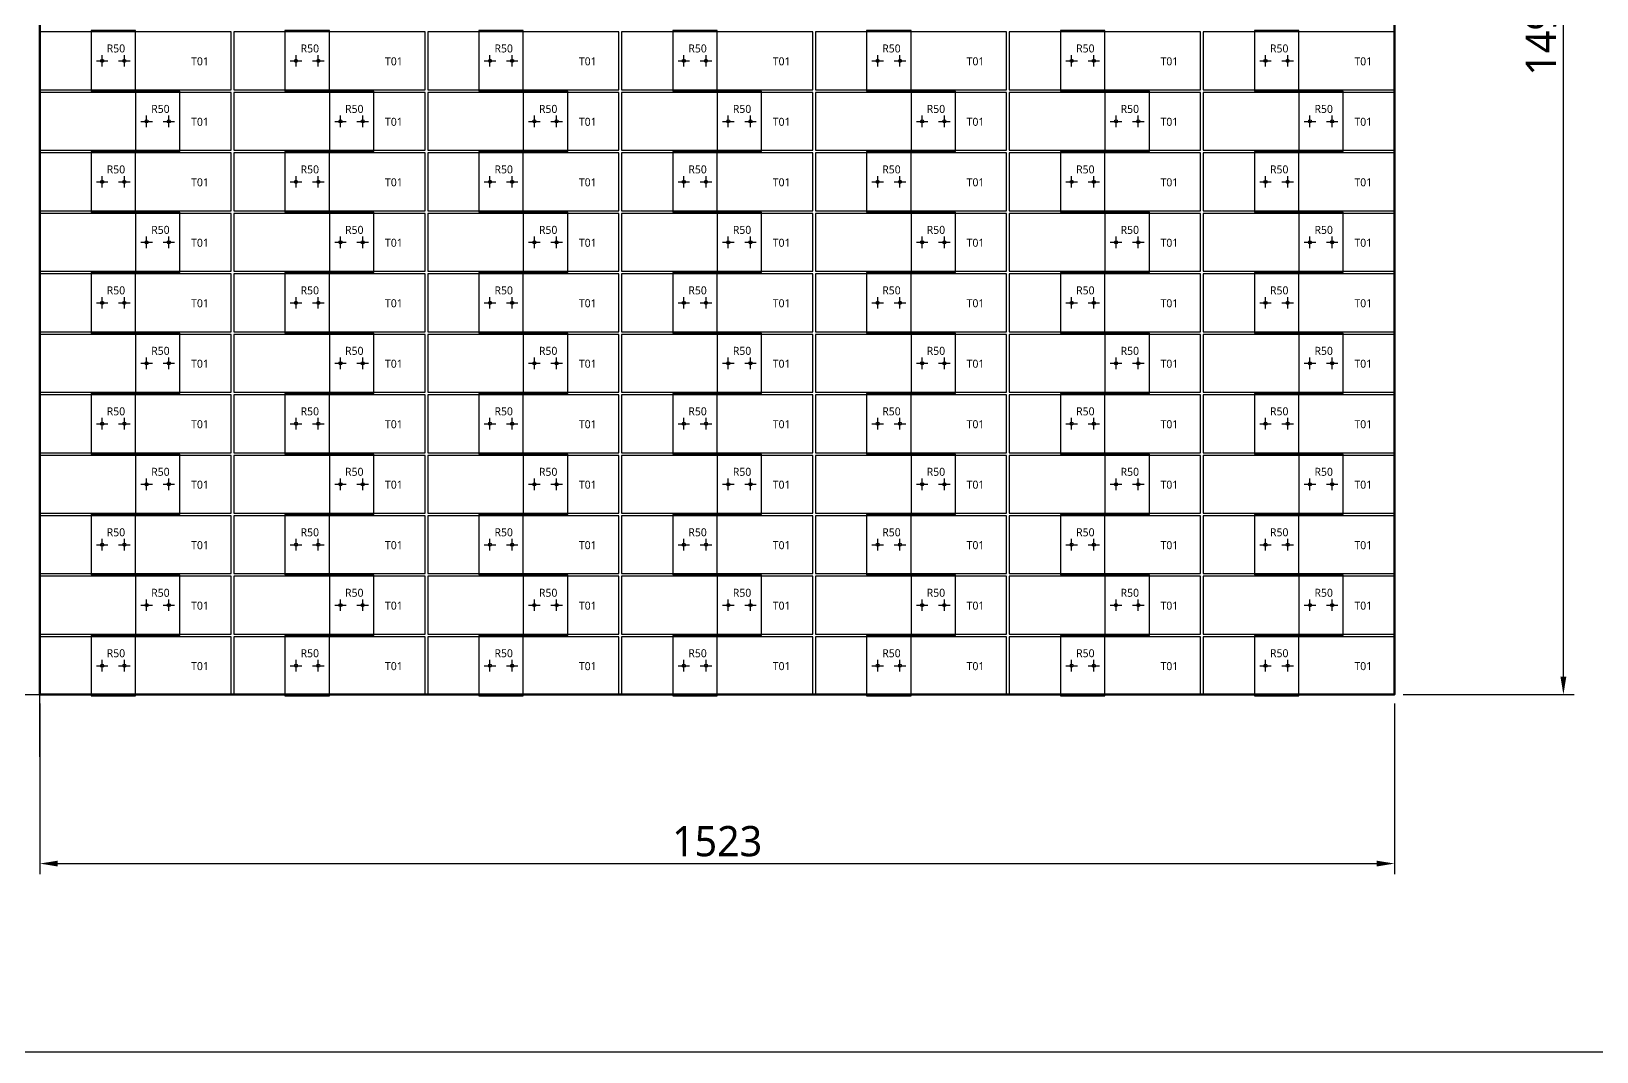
# Model space of a CAD drawing. Header units: millimetres. Extents: x -190 to 7814, y -8952 to 208.
# Drawn here: x 5135 to 6895, y -8952 to -7804 of the extents above; entities that cross this region are included whole.
import ezdxf
from ezdxf.enums import TextEntityAlignment as Align

# ---------------------------------------------------------------- set-up
doc = ezdxf.new("R2010")
doc.units = ezdxf.units.MM
for name, color, linetype in [('BOARD', 7, 'Continuous'), ('BORDER', 7, 'Continuous'), ('DIM', 8, 'Continuous'), ('ORIGIN', 1, 'Continuous'), ('P9_CLIP', 5, 'Continuous'), ('P9_HOLE', 1, 'Continuous'), ('P9_SLIP', 7, 'Continuous'), ('P9_TXT_B', 7, 'Continuous'), ('P9_TXT_C', 5, 'Continuous')]:
    doc.layers.add(name, color=color, linetype=linetype)
doc.styles.add('CN', font='msyh.ttc')
doc.dimstyles.new('MM', dxfattribs={"dimtxt": 34, "dimasz": 20, "dimexe": 12, "dimexo": 10, "dimgap": 8, "dimtad": 1, "dimdec": 1, "dimdsep": 46, "dimtxsty": 'CN', "dimcen": 2.5, "dimazin": 3, "dimtfac": 1, "dimtmove": 0, "dimatfit": 3})

msp = doc.modelspace()

# ---------------------------------------------------------------- linework, layer by layer
at = {"layer": 'BOARD', "lineweight": 50}
msp.add_lwpolyline([(5145, -8550), (6668, -8550), (6668, -7057), (5145, -7057)], close=True, dxfattribs=at)
at = {"layer": 'BORDER'}
msp.add_lwpolyline([(-190, -8951.5), (7813.67, -8951.5), (7813.67, 207.69), (-190, 207.69)], close=True, dxfattribs=at)
at = {"layer": 'ORIGIN'}
for p, q in [((5145, -8620), (5145, -8460)), ((5075, -8550), (5235, -8550))]:
    msp.add_line(p, q, dxfattribs=at)
at = {"layer": 'P9_CLIP'}
for points in [[(5202.5, -7871.5), (5252.5, -7871.5), (5252.5, -7803.5), (5202.5, -7803.5)], [(5420.5, -7871.5), (5470.5, -7871.5), (5470.5, -7803.5), (5420.5, -7803.5)], [(5638.5, -7871.5), (5688.5, -7871.5), (5688.5, -7803.5), (5638.5, -7803.5)], [(5856.5, -7871.5), (5906.5, -7871.5), (5906.5, -7803.5), (5856.5, -7803.5)], [(6074.5, -7871.5), (6124.5, -7871.5), (6124.5, -7803.5), (6074.5, -7803.5)], [(6292.5, -7871.5), (6342.5, -7871.5), (6342.5, -7803.5), (6292.5, -7803.5)], [(6510.5, -7871.5), (6560.5, -7871.5), (6560.5, -7803.5), (6510.5, -7803.5)], [(5252.5, -7939.5), (5302.5, -7939.5), (5302.5, -7871.5), (5252.5, -7871.5)], [(5470.5, -7939.5), (5520.5, -7939.5), (5520.5, -7871.5), (5470.5, -7871.5)], [(5688.5, -7939.5), (5738.5, -7939.5), (5738.5, -7871.5), (5688.5, -7871.5)], [(5906.5, -7939.5), (5956.5, -7939.5), (5956.5, -7871.5), (5906.5, -7871.5)], [(6124.5, -7939.5), (6174.5, -7939.5), (6174.5, -7871.5), (6124.5, -7871.5)], [(6342.5, -7939.5), (6392.5, -7939.5), (6392.5, -7871.5), (6342.5, -7871.5)], [(6560.5, -7939.5), (6610.5, -7939.5), (6610.5, -7871.5), (6560.5, -7871.5)], [(5202.5, -8007.5), (5252.5, -8007.5), (5252.5, -7939.5), (5202.5, -7939.5)], [(5420.5, -8007.5), (5470.5, -8007.5), (5470.5, -7939.5), (5420.5, -7939.5)], [(5638.5, -8007.5), (5688.5, -8007.5), (5688.5, -7939.5), (5638.5, -7939.5)], [(5856.5, -8007.5), (5906.5, -8007.5), (5906.5, -7939.5), (5856.5, -7939.5)], [(6074.5, -8007.5), (6124.5, -8007.5), (6124.5, -7939.5), (6074.5, -7939.5)], [(6292.5, -8007.5), (6342.5, -8007.5), (6342.5, -7939.5), (6292.5, -7939.5)], [(6510.5, -8007.5), (6560.5, -8007.5), (6560.5, -7939.5), (6510.5, -7939.5)], [(5252.5, -8075.5), (5302.5, -8075.5), (5302.5, -8007.5), (5252.5, -8007.5)], [(5470.5, -8075.5), (5520.5, -8075.5), (5520.5, -8007.5), (5470.5, -8007.5)], [(5688.5, -8075.5), (5738.5, -8075.5), (5738.5, -8007.5), (5688.5, -8007.5)], [(5906.5, -8075.5), (5956.5, -8075.5), (5956.5, -8007.5), (5906.5, -8007.5)], [(6124.5, -8075.5), (6174.5, -8075.5), (6174.5, -8007.5), (6124.5, -8007.5)], [(6342.5, -8075.5), (6392.5, -8075.5), (6392.5, -8007.5), (6342.5, -8007.5)], [(6560.5, -8075.5), (6610.5, -8075.5), (6610.5, -8007.5), (6560.5, -8007.5)], [(5202.5, -8143.5), (5252.5, -8143.5), (5252.5, -8075.5), (5202.5, -8075.5)], [(5420.5, -8143.5), (5470.5, -8143.5), (5470.5, -8075.5), (5420.5, -8075.5)], [(5638.5, -8143.5), (5688.5, -8143.5), (5688.5, -8075.5), (5638.5, -8075.5)], [(5856.5, -8143.5), (5906.5, -8143.5), (5906.5, -8075.5), (5856.5, -8075.5)], [(6074.5, -8143.5), (6124.5, -8143.5), (6124.5, -8075.5), (6074.5, -8075.5)], [(6292.5, -8143.5), (6342.5, -8143.5), (6342.5, -8075.5), (6292.5, -8075.5)], [(6510.5, -8143.5), (6560.5, -8143.5), (6560.5, -8075.5), (6510.5, -8075.5)], [(5252.5, -8211.5), (5302.5, -8211.5), (5302.5, -8143.5), (5252.5, -8143.5)], [(5470.5, -8211.5), (5520.5, -8211.5), (5520.5, -8143.5), (5470.5, -8143.5)], [(5688.5, -8211.5), (5738.5, -8211.5), (5738.5, -8143.5), (5688.5, -8143.5)], [(5906.5, -8211.5), (5956.5, -8211.5), (5956.5, -8143.5), (5906.5, -8143.5)], [(6124.5, -8211.5), (6174.5, -8211.5), (6174.5, -8143.5), (6124.5, -8143.5)], [(6342.5, -8211.5), (6392.5, -8211.5), (6392.5, -8143.5), (6342.5, -8143.5)], [(6560.5, -8211.5), (6610.5, -8211.5), (6610.5, -8143.5), (6560.5, -8143.5)], [(5202.5, -8279.5), (5252.5, -8279.5), (5252.5, -8211.5), (5202.5, -8211.5)], [(5420.5, -8279.5), (5470.5, -8279.5), (5470.5, -8211.5), (5420.5, -8211.5)], [(5638.5, -8279.5), (5688.5, -8279.5), (5688.5, -8211.5), (5638.5, -8211.5)], [(5856.5, -8279.5), (5906.5, -8279.5), (5906.5, -8211.5), (5856.5, -8211.5)], [(6074.5, -8279.5), (6124.5, -8279.5), (6124.5, -8211.5), (6074.5, -8211.5)], [(6292.5, -8279.5), (6342.5, -8279.5), (6342.5, -8211.5), (6292.5, -8211.5)], [(6510.5, -8279.5), (6560.5, -8279.5), (6560.5, -8211.5), (6510.5, -8211.5)], [(5252.5, -8347.5), (5302.5, -8347.5), (5302.5, -8279.5), (5252.5, -8279.5)], [(5470.5, -8347.5), (5520.5, -8347.5), (5520.5, -8279.5), (5470.5, -8279.5)], [(5688.5, -8347.5), (5738.5, -8347.5), (5738.5, -8279.5), (5688.5, -8279.5)], [(5906.5, -8347.5), (5956.5, -8347.5), (5956.5, -8279.5), (5906.5, -8279.5)], [(6124.5, -8347.5), (6174.5, -8347.5), (6174.5, -8279.5), (6124.5, -8279.5)], [(6342.5, -8347.5), (6392.5, -8347.5), (6392.5, -8279.5), (6342.5, -8279.5)], [(6560.5, -8347.5), (6610.5, -8347.5), (6610.5, -8279.5), (6560.5, -8279.5)], [(5202.5, -8415.5), (5252.5, -8415.5), (5252.5, -8347.5), (5202.5, -8347.5)], [(5420.5, -8415.5), (5470.5, -8415.5), (5470.5, -8347.5), (5420.5, -8347.5)], [(5638.5, -8415.5), (5688.5, -8415.5), (5688.5, -8347.5), (5638.5, -8347.5)], [(5856.5, -8415.5), (5906.5, -8415.5), (5906.5, -8347.5), (5856.5, -8347.5)], [(6074.5, -8415.5), (6124.5, -8415.5), (6124.5, -8347.5), (6074.5, -8347.5)], [(6292.5, -8415.5), (6342.5, -8415.5), (6342.5, -8347.5), (6292.5, -8347.5)], [(6510.5, -8415.5), (6560.5, -8415.5), (6560.5, -8347.5), (6510.5, -8347.5)], [(5252.5, -8483.5), (5302.5, -8483.5), (5302.5, -8415.5), (5252.5, -8415.5)], [(5470.5, -8483.5), (5520.5, -8483.5), (5520.5, -8415.5), (5470.5, -8415.5)], [(5688.5, -8483.5), (5738.5, -8483.5), (5738.5, -8415.5), (5688.5, -8415.5)], [(5906.5, -8483.5), (5956.5, -8483.5), (5956.5, -8415.5), (5906.5, -8415.5)], [(6124.5, -8483.5), (6174.5, -8483.5), (6174.5, -8415.5), (6124.5, -8415.5)], [(6342.5, -8483.5), (6392.5, -8483.5), (6392.5, -8415.5), (6342.5, -8415.5)], [(6560.5, -8483.5), (6610.5, -8483.5), (6610.5, -8415.5), (6560.5, -8415.5)], [(5202.5, -8551.5), (5252.5, -8551.5), (5252.5, -8483.5), (5202.5, -8483.5)], [(5420.5, -8551.5), (5470.5, -8551.5), (5470.5, -8483.5), (5420.5, -8483.5)], [(5638.5, -8551.5), (5688.5, -8551.5), (5688.5, -8483.5), (5638.5, -8483.5)], [(5856.5, -8551.5), (5906.5, -8551.5), (5906.5, -8483.5), (5856.5, -8483.5)], [(6074.5, -8551.5), (6124.5, -8551.5), (6124.5, -8483.5), (6074.5, -8483.5)], [(6292.5, -8551.5), (6342.5, -8551.5), (6342.5, -8483.5), (6292.5, -8483.5)], [(6510.5, -8551.5), (6560.5, -8551.5), (6560.5, -8483.5), (6510.5, -8483.5)]]:
    msp.add_lwpolyline(points, close=True, dxfattribs=at)
at = {"layer": 'P9_HOLE'}
for p, q in [((5215, -7844), (5215, -7831)), ((5240, -7844), (5240, -7831)), ((5433, -7844), (5433, -7831)), ((5458, -7844), (5458, -7831)), ((5651, -7844), (5651, -7831)), ((5676, -7844), (5676, -7831)), ((5869, -7844), (5869, -7831)), ((5894, -7844), (5894, -7831)), ((6087, -7844), (6087, -7831)), ((6112, -7844), (6112, -7831)), ((6305, -7844), (6305, -7831)), ((6330, -7844), (6330, -7831)), ((6523, -7844), (6523, -7831)), ((6548, -7844), (6548, -7831)), ((5208.5, -7837.5), (5221.5, -7837.5)), ((5233.5, -7837.5), (5246.5, -7837.5)), ((5426.5, -7837.5), (5439.5, -7837.5)), ((5451.5, -7837.5), (5464.5, -7837.5)), ((5644.5, -7837.5), (5657.5, -7837.5)), ((5669.5, -7837.5), (5682.5, -7837.5)), ((5862.5, -7837.5), (5875.5, -7837.5)), ((5887.5, -7837.5), (5900.5, -7837.5)), ((6080.5, -7837.5), (6093.5, -7837.5)), ((6105.5, -7837.5), (6118.5, -7837.5)), ((6298.5, -7837.5), (6311.5, -7837.5)), ((6323.5, -7837.5), (6336.5, -7837.5)), ((6516.5, -7837.5), (6529.5, -7837.5)), ((6541.5, -7837.5), (6554.5, -7837.5)), ((5265, -7912), (5265, -7899)), ((5290, -7912), (5290, -7899)), ((5483, -7912), (5483, -7899)), ((5508, -7912), (5508, -7899)), ((5701, -7912), (5701, -7899)), ((5726, -7912), (5726, -7899)), ((5919, -7912), (5919, -7899)), ((5944, -7912), (5944, -7899)), ((6137, -7912), (6137, -7899)), ((6162, -7912), (6162, -7899)), ((6355, -7912), (6355, -7899)), ((6380, -7912), (6380, -7899)), ((6573, -7912), (6573, -7899)), ((6598, -7912), (6598, -7899)), ((5258.5, -7905.5), (5271.5, -7905.5)), ((5283.5, -7905.5), (5296.5, -7905.5)), ((5476.5, -7905.5), (5489.5, -7905.5)), ((5501.5, -7905.5), (5514.5, -7905.5)), ((5694.5, -7905.5), (5707.5, -7905.5)), ((5719.5, -7905.5), (5732.5, -7905.5)), ((5912.5, -7905.5), (5925.5, -7905.5)), ((5937.5, -7905.5), (5950.5, -7905.5)), ((6130.5, -7905.5), (6143.5, -7905.5)), ((6155.5, -7905.5), (6168.5, -7905.5)), ((6348.5, -7905.5), (6361.5, -7905.5)), ((6373.5, -7905.5), (6386.5, -7905.5)), ((6566.5, -7905.5), (6579.5, -7905.5)), ((6591.5, -7905.5), (6604.5, -7905.5)), ((5215, -7980), (5215, -7967)), ((5240, -7980), (5240, -7967)), ((5433, -7980), (5433, -7967)), ((5458, -7980), (5458, -7967)), ((5651, -7980), (5651, -7967)), ((5676, -7980), (5676, -7967)), ((5869, -7980), (5869, -7967)), ((5894, -7980), (5894, -7967)), ((6087, -7980), (6087, -7967)), ((6112, -7980), (6112, -7967)), ((6305, -7980), (6305, -7967)), ((6330, -7980), (6330, -7967)), ((6523, -7980), (6523, -7967)), ((6548, -7980), (6548, -7967)), ((5208.5, -7973.5), (5221.5, -7973.5)), ((5233.5, -7973.5), (5246.5, -7973.5)), ((5426.5, -7973.5), (5439.5, -7973.5)), ((5451.5, -7973.5), (5464.5, -7973.5)), ((5644.5, -7973.5), (5657.5, -7973.5)), ((5669.5, -7973.5), (5682.5, -7973.5)), ((5862.5, -7973.5), (5875.5, -7973.5)), ((5887.5, -7973.5), (5900.5, -7973.5)), ((6080.5, -7973.5), (6093.5, -7973.5)), ((6105.5, -7973.5), (6118.5, -7973.5)), ((6298.5, -7973.5), (6311.5, -7973.5)), ((6323.5, -7973.5), (6336.5, -7973.5)), ((6516.5, -7973.5), (6529.5, -7973.5)), ((6541.5, -7973.5), (6554.5, -7973.5)), ((5258.5, -8041.5), (5271.5, -8041.5)), ((5265, -8048), (5265, -8035)), ((5283.5, -8041.5), (5296.5, -8041.5)), ((5290, -8048), (5290, -8035)), ((5476.5, -8041.5), (5489.5, -8041.5)), ((5483, -8048), (5483, -8035)), ((5501.5, -8041.5), (5514.5, -8041.5)), ((5508, -8048), (5508, -8035)), ((5694.5, -8041.5), (5707.5, -8041.5)), ((5701, -8048), (5701, -8035)), ((5719.5, -8041.5), (5732.5, -8041.5)), ((5726, -8048), (5726, -8035)), ((5912.5, -8041.5), (5925.5, -8041.5)), ((5919, -8048), (5919, -8035)), ((5937.5, -8041.5), (5950.5, -8041.5)), ((5944, -8048), (5944, -8035)), ((6130.5, -8041.5), (6143.5, -8041.5)), ((6137, -8048), (6137, -8035)), ((6155.5, -8041.5), (6168.5, -8041.5)), ((6162, -8048), (6162, -8035)), ((6348.5, -8041.5), (6361.5, -8041.5)), ((6355, -8048), (6355, -8035)), ((6373.5, -8041.5), (6386.5, -8041.5)), ((6380, -8048), (6380, -8035)), ((6566.5, -8041.5), (6579.5, -8041.5)), ((6573, -8048), (6573, -8035)), ((6591.5, -8041.5), (6604.5, -8041.5)), ((6598, -8048), (6598, -8035)), ((5208.5, -8109.5), (5221.5, -8109.5)), ((5215, -8116), (5215, -8103)), ((5233.5, -8109.5), (5246.5, -8109.5)), ((5240, -8116), (5240, -8103)), ((5426.5, -8109.5), (5439.5, -8109.5)), ((5433, -8116), (5433, -8103)), ((5451.5, -8109.5), (5464.5, -8109.5)), ((5458, -8116), (5458, -8103)), ((5644.5, -8109.5), (5657.5, -8109.5)), ((5651, -8116), (5651, -8103)), ((5669.5, -8109.5), (5682.5, -8109.5)), ((5676, -8116), (5676, -8103)), ((5862.5, -8109.5), (5875.5, -8109.5)), ((5869, -8116), (5869, -8103)), ((5887.5, -8109.5), (5900.5, -8109.5)), ((5894, -8116), (5894, -8103)), ((6080.5, -8109.5), (6093.5, -8109.5)), ((6087, -8116), (6087, -8103)), ((6105.5, -8109.5), (6118.5, -8109.5)), ((6112, -8116), (6112, -8103)), ((6298.5, -8109.5), (6311.5, -8109.5)), ((6305, -8116), (6305, -8103)), ((6323.5, -8109.5), (6336.5, -8109.5)), ((6330, -8116), (6330, -8103)), ((6516.5, -8109.5), (6529.5, -8109.5)), ((6523, -8116), (6523, -8103)), ((6541.5, -8109.5), (6554.5, -8109.5)), ((6548, -8116), (6548, -8103)), ((5258.5, -8177.5), (5271.5, -8177.5)), ((5265, -8184), (5265, -8171)), ((5283.5, -8177.5), (5296.5, -8177.5)), ((5290, -8184), (5290, -8171)), ((5476.5, -8177.5), (5489.5, -8177.5)), ((5483, -8184), (5483, -8171)), ((5501.5, -8177.5), (5514.5, -8177.5)), ((5508, -8184), (5508, -8171)), ((5694.5, -8177.5), (5707.5, -8177.5)), ((5701, -8184), (5701, -8171)), ((5719.5, -8177.5), (5732.5, -8177.5)), ((5726, -8184), (5726, -8171)), ((5912.5, -8177.5), (5925.5, -8177.5)), ((5919, -8184), (5919, -8171)), ((5937.5, -8177.5), (5950.5, -8177.5)), ((5944, -8184), (5944, -8171)), ((6130.5, -8177.5), (6143.5, -8177.5)), ((6137, -8184), (6137, -8171)), ((6155.5, -8177.5), (6168.5, -8177.5)), ((6162, -8184), (6162, -8171)), ((6348.5, -8177.5), (6361.5, -8177.5)), ((6355, -8184), (6355, -8171)), ((6373.5, -8177.5), (6386.5, -8177.5)), ((6380, -8184), (6380, -8171)), ((6566.5, -8177.5), (6579.5, -8177.5)), ((6573, -8184), (6573, -8171)), ((6591.5, -8177.5), (6604.5, -8177.5)), ((6598, -8184), (6598, -8171)), ((5208.5, -8245.5), (5221.5, -8245.5)), ((5215, -8252), (5215, -8239)), ((5233.5, -8245.5), (5246.5, -8245.5)), ((5240, -8252), (5240, -8239)), ((5426.5, -8245.5), (5439.5, -8245.5)), ((5433, -8252), (5433, -8239)), ((5451.5, -8245.5), (5464.5, -8245.5)), ((5458, -8252), (5458, -8239)), ((5644.5, -8245.5), (5657.5, -8245.5)), ((5651, -8252), (5651, -8239)), ((5669.5, -8245.5), (5682.5, -8245.5)), ((5676, -8252), (5676, -8239)), ((5862.5, -8245.5), (5875.5, -8245.5)), ((5869, -8252), (5869, -8239)), ((5887.5, -8245.5), (5900.5, -8245.5)), ((5894, -8252), (5894, -8239)), ((6080.5, -8245.5), (6093.5, -8245.5)), ((6087, -8252), (6087, -8239)), ((6105.5, -8245.5), (6118.5, -8245.5)), ((6112, -8252), (6112, -8239)), ((6298.5, -8245.5), (6311.5, -8245.5)), ((6305, -8252), (6305, -8239)), ((6323.5, -8245.5), (6336.5, -8245.5)), ((6330, -8252), (6330, -8239)), ((6516.5, -8245.5), (6529.5, -8245.5)), ((6523, -8252), (6523, -8239)), ((6541.5, -8245.5), (6554.5, -8245.5)), ((6548, -8252), (6548, -8239)), ((5265, -8320), (5265, -8307)), ((5290, -8320), (5290, -8307)), ((5483, -8320), (5483, -8307)), ((5508, -8320), (5508, -8307)), ((5701, -8320), (5701, -8307)), ((5726, -8320), (5726, -8307)), ((5919, -8320), (5919, -8307)), ((5944, -8320), (5944, -8307)), ((6137, -8320), (6137, -8307)), ((6162, -8320), (6162, -8307)), ((6355, -8320), (6355, -8307)), ((6380, -8320), (6380, -8307)), ((6573, -8320), (6573, -8307)), ((6598, -8320), (6598, -8307)), ((5258.5, -8313.5), (5271.5, -8313.5)), ((5283.5, -8313.5), (5296.5, -8313.5)), ((5476.5, -8313.5), (5489.5, -8313.5)), ((5501.5, -8313.5), (5514.5, -8313.5)), ((5694.5, -8313.5), (5707.5, -8313.5)), ((5719.5, -8313.5), (5732.5, -8313.5)), ((5912.5, -8313.5), (5925.5, -8313.5)), ((5937.5, -8313.5), (5950.5, -8313.5)), ((6130.5, -8313.5), (6143.5, -8313.5)), ((6155.5, -8313.5), (6168.5, -8313.5)), ((6348.5, -8313.5), (6361.5, -8313.5)), ((6373.5, -8313.5), (6386.5, -8313.5)), ((6566.5, -8313.5), (6579.5, -8313.5)), ((6591.5, -8313.5), (6604.5, -8313.5)), ((5215, -8388), (5215, -8375)), ((5240, -8388), (5240, -8375)), ((5433, -8388), (5433, -8375)), ((5458, -8388), (5458, -8375)), ((5651, -8388), (5651, -8375)), ((5676, -8388), (5676, -8375)), ((5869, -8388), (5869, -8375)), ((5894, -8388), (5894, -8375)), ((6087, -8388), (6087, -8375)), ((6112, -8388), (6112, -8375)), ((6305, -8388), (6305, -8375)), ((6330, -8388), (6330, -8375)), ((6523, -8388), (6523, -8375)), ((6548, -8388), (6548, -8375)), ((5208.5, -8381.5), (5221.5, -8381.5)), ((5233.5, -8381.5), (5246.5, -8381.5)), ((5426.5, -8381.5), (5439.5, -8381.5)), ((5451.5, -8381.5), (5464.5, -8381.5)), ((5644.5, -8381.5), (5657.5, -8381.5)), ((5669.5, -8381.5), (5682.5, -8381.5)), ((5862.5, -8381.5), (5875.5, -8381.5)), ((5887.5, -8381.5), (5900.5, -8381.5)), ((6080.5, -8381.5), (6093.5, -8381.5)), ((6105.5, -8381.5), (6118.5, -8381.5)), ((6298.5, -8381.5), (6311.5, -8381.5)), ((6323.5, -8381.5), (6336.5, -8381.5)), ((6516.5, -8381.5), (6529.5, -8381.5)), ((6541.5, -8381.5), (6554.5, -8381.5)), ((5265, -8456), (5265, -8443)), ((5290, -8456), (5290, -8443)), ((5483, -8456), (5483, -8443)), ((5508, -8456), (5508, -8443)), ((5701, -8456), (5701, -8443)), ((5726, -8456), (5726, -8443)), ((5919, -8456), (5919, -8443)), ((5944, -8456), (5944, -8443)), ((6137, -8456), (6137, -8443)), ((6162, -8456), (6162, -8443)), ((6355, -8456), (6355, -8443)), ((6380, -8456), (6380, -8443)), ((6573, -8456), (6573, -8443)), ((6598, -8456), (6598, -8443)), ((5258.5, -8449.5), (5271.5, -8449.5)), ((5283.5, -8449.5), (5296.5, -8449.5)), ((5476.5, -8449.5), (5489.5, -8449.5)), ((5501.5, -8449.5), (5514.5, -8449.5)), ((5694.5, -8449.5), (5707.5, -8449.5)), ((5719.5, -8449.5), (5732.5, -8449.5)), ((5912.5, -8449.5), (5925.5, -8449.5)), ((5937.5, -8449.5), (5950.5, -8449.5)), ((6130.5, -8449.5), (6143.5, -8449.5)), ((6155.5, -8449.5), (6168.5, -8449.5)), ((6348.5, -8449.5), (6361.5, -8449.5)), ((6373.5, -8449.5), (6386.5, -8449.5)), ((6566.5, -8449.5), (6579.5, -8449.5)), ((6591.5, -8449.5), (6604.5, -8449.5)), ((5208.5, -8517.5), (5221.5, -8517.5)), ((5215, -8524), (5215, -8511)), ((5233.5, -8517.5), (5246.5, -8517.5)), ((5240, -8524), (5240, -8511)), ((5426.5, -8517.5), (5439.5, -8517.5)), ((5433, -8524), (5433, -8511)), ((5451.5, -8517.5), (5464.5, -8517.5)), ((5458, -8524), (5458, -8511)), ((5644.5, -8517.5), (5657.5, -8517.5)), ((5651, -8524), (5651, -8511)), ((5669.5, -8517.5), (5682.5, -8517.5)), ((5676, -8524), (5676, -8511)), ((5862.5, -8517.5), (5875.5, -8517.5)), ((5869, -8524), (5869, -8511)), ((5887.5, -8517.5), (5900.5, -8517.5)), ((5894, -8524), (5894, -8511)), ((6080.5, -8517.5), (6093.5, -8517.5)), ((6087, -8524), (6087, -8511)), ((6105.5, -8517.5), (6118.5, -8517.5)), ((6112, -8524), (6112, -8511)), ((6298.5, -8517.5), (6311.5, -8517.5)), ((6305, -8524), (6305, -8511)), ((6323.5, -8517.5), (6336.5, -8517.5)), ((6330, -8524), (6330, -8511)), ((6516.5, -8517.5), (6529.5, -8517.5)), ((6523, -8524), (6523, -8511)), ((6541.5, -8517.5), (6554.5, -8517.5)), ((6548, -8524), (6548, -8511))]:
    msp.add_line(p, q, dxfattribs=at)
for centre in [(5215, -7837.5), (5240, -7837.5), (5433, -7837.5), (5458, -7837.5), (5651, -7837.5), (5676, -7837.5), (5869, -7837.5), (5894, -7837.5), (6087, -7837.5), (6112, -7837.5), (6305, -7837.5), (6330, -7837.5), (6523, -7837.5), (6548, -7837.5), (5265, -7905.5), (5290, -7905.5), (5483, -7905.5), (5508, -7905.5), (5701, -7905.5), (5726, -7905.5), (5919, -7905.5), (5944, -7905.5), (6137, -7905.5), (6162, -7905.5), (6355, -7905.5), (6380, -7905.5), (6573, -7905.5), (6598, -7905.5), (5215, -7973.5), (5240, -7973.5), (5433, -7973.5), (5458, -7973.5), (5651, -7973.5), (5676, -7973.5), (5869, -7973.5), (5894, -7973.5), (6087, -7973.5), (6112, -7973.5), (6305, -7973.5), (6330, -7973.5), (6523, -7973.5), (6548, -7973.5), (5265, -8041.5), (5290, -8041.5), (5483, -8041.5), (5508, -8041.5), (5701, -8041.5), (5726, -8041.5), (5919, -8041.5), (5944, -8041.5), (6137, -8041.5), (6162, -8041.5), (6355, -8041.5), (6380, -8041.5), (6573, -8041.5), (6598, -8041.5), (5215, -8109.5), (5240, -8109.5), (5433, -8109.5), (5458, -8109.5), (5651, -8109.5), (5676, -8109.5), (5869, -8109.5), (5894, -8109.5), (6087, -8109.5), (6112, -8109.5), (6305, -8109.5), (6330, -8109.5), (6523, -8109.5), (6548, -8109.5), (5265, -8177.5), (5290, -8177.5), (5483, -8177.5), (5508, -8177.5), (5701, -8177.5), (5726, -8177.5), (5919, -8177.5), (5944, -8177.5), (6137, -8177.5), (6162, -8177.5), (6355, -8177.5), (6380, -8177.5), (6573, -8177.5), (6598, -8177.5), (5215, -8245.5), (5240, -8245.5), (5433, -8245.5), (5458, -8245.5), (5651, -8245.5), (5676, -8245.5), (5869, -8245.5), (5894, -8245.5), (6087, -8245.5), (6112, -8245.5), (6305, -8245.5), (6330, -8245.5), (6523, -8245.5), (6548, -8245.5), (5265, -8313.5), (5290, -8313.5), (5483, -8313.5), (5508, -8313.5), (5701, -8313.5), (5726, -8313.5), (5919, -8313.5), (5944, -8313.5), (6137, -8313.5), (6162, -8313.5), (6355, -8313.5), (6380, -8313.5), (6573, -8313.5), (6598, -8313.5), (5215, -8381.5), (5240, -8381.5), (5433, -8381.5), (5458, -8381.5), (5651, -8381.5), (5676, -8381.5), (5869, -8381.5), (5894, -8381.5), (6087, -8381.5), (6112, -8381.5), (6305, -8381.5), (6330, -8381.5), (6523, -8381.5), (6548, -8381.5), (5265, -8449.5), (5290, -8449.5), (5483, -8449.5), (5508, -8449.5), (5701, -8449.5), (5726, -8449.5), (5919, -8449.5), (5944, -8449.5), (6137, -8449.5), (6162, -8449.5), (6355, -8449.5), (6380, -8449.5), (6573, -8449.5), (6598, -8449.5), (5215, -8517.5), (5240, -8517.5), (5433, -8517.5), (5458, -8517.5), (5651, -8517.5), (5676, -8517.5), (5869, -8517.5), (5894, -8517.5), (6087, -8517.5), (6112, -8517.5), (6305, -8517.5), (6330, -8517.5), (6523, -8517.5), (6548, -8517.5)]:
    msp.add_circle(centre, 1.75, dxfattribs=at)
at = {"layer": 'P9_SLIP'}
for points in [[(5145, -7870), (5360, -7870), (5360, -7805), (5145, -7805)], [(5363, -7870), (5578, -7870), (5578, -7805), (5363, -7805)], [(5581, -7870), (5796, -7870), (5796, -7805), (5581, -7805)], [(5799, -7870), (6014, -7870), (6014, -7805), (5799, -7805)], [(6017, -7870), (6232, -7870), (6232, -7805), (6017, -7805)], [(6235, -7870), (6450, -7870), (6450, -7805), (6235, -7805)], [(6453, -7870), (6668, -7870), (6668, -7805), (6453, -7805)], [(5145, -7938), (5360, -7938), (5360, -7873), (5145, -7873)], [(5363, -7938), (5578, -7938), (5578, -7873), (5363, -7873)], [(5581, -7938), (5796, -7938), (5796, -7873), (5581, -7873)], [(5799, -7938), (6014, -7938), (6014, -7873), (5799, -7873)], [(6017, -7938), (6232, -7938), (6232, -7873), (6017, -7873)], [(6235, -7938), (6450, -7938), (6450, -7873), (6235, -7873)], [(6453, -7938), (6668, -7938), (6668, -7873), (6453, -7873)], [(5145, -8006), (5360, -8006), (5360, -7941), (5145, -7941)], [(5363, -8006), (5578, -8006), (5578, -7941), (5363, -7941)], [(5581, -8006), (5796, -8006), (5796, -7941), (5581, -7941)], [(5799, -8006), (6014, -8006), (6014, -7941), (5799, -7941)], [(6017, -8006), (6232, -8006), (6232, -7941), (6017, -7941)], [(6235, -8006), (6450, -8006), (6450, -7941), (6235, -7941)], [(6453, -8006), (6668, -8006), (6668, -7941), (6453, -7941)], [(5145, -8074), (5360, -8074), (5360, -8009), (5145, -8009)], [(5363, -8074), (5578, -8074), (5578, -8009), (5363, -8009)], [(5581, -8074), (5796, -8074), (5796, -8009), (5581, -8009)], [(5799, -8074), (6014, -8074), (6014, -8009), (5799, -8009)], [(6017, -8074), (6232, -8074), (6232, -8009), (6017, -8009)], [(6235, -8074), (6450, -8074), (6450, -8009), (6235, -8009)], [(6453, -8074), (6668, -8074), (6668, -8009), (6453, -8009)], [(5145, -8142), (5360, -8142), (5360, -8077), (5145, -8077)], [(5363, -8142), (5578, -8142), (5578, -8077), (5363, -8077)], [(5581, -8142), (5796, -8142), (5796, -8077), (5581, -8077)], [(5799, -8142), (6014, -8142), (6014, -8077), (5799, -8077)], [(6017, -8142), (6232, -8142), (6232, -8077), (6017, -8077)], [(6235, -8142), (6450, -8142), (6450, -8077), (6235, -8077)], [(6453, -8142), (6668, -8142), (6668, -8077), (6453, -8077)], [(5145, -8210), (5360, -8210), (5360, -8145), (5145, -8145)], [(5363, -8210), (5578, -8210), (5578, -8145), (5363, -8145)], [(5581, -8210), (5796, -8210), (5796, -8145), (5581, -8145)], [(5799, -8210), (6014, -8210), (6014, -8145), (5799, -8145)], [(6017, -8210), (6232, -8210), (6232, -8145), (6017, -8145)], [(6235, -8210), (6450, -8210), (6450, -8145), (6235, -8145)], [(6453, -8210), (6668, -8210), (6668, -8145), (6453, -8145)], [(5145, -8278), (5360, -8278), (5360, -8213), (5145, -8213)], [(5363, -8278), (5578, -8278), (5578, -8213), (5363, -8213)], [(5581, -8278), (5796, -8278), (5796, -8213), (5581, -8213)], [(5799, -8278), (6014, -8278), (6014, -8213), (5799, -8213)], [(6017, -8278), (6232, -8278), (6232, -8213), (6017, -8213)], [(6235, -8278), (6450, -8278), (6450, -8213), (6235, -8213)], [(6453, -8278), (6668, -8278), (6668, -8213), (6453, -8213)], [(5145, -8346), (5360, -8346), (5360, -8281), (5145, -8281)], [(5363, -8346), (5578, -8346), (5578, -8281), (5363, -8281)], [(5581, -8346), (5796, -8346), (5796, -8281), (5581, -8281)], [(5799, -8346), (6014, -8346), (6014, -8281), (5799, -8281)], [(6017, -8346), (6232, -8346), (6232, -8281), (6017, -8281)], [(6235, -8346), (6450, -8346), (6450, -8281), (6235, -8281)], [(6453, -8346), (6668, -8346), (6668, -8281), (6453, -8281)], [(5145, -8414), (5360, -8414), (5360, -8349), (5145, -8349)], [(5363, -8414), (5578, -8414), (5578, -8349), (5363, -8349)], [(5581, -8414), (5796, -8414), (5796, -8349), (5581, -8349)], [(5799, -8414), (6014, -8414), (6014, -8349), (5799, -8349)], [(6017, -8414), (6232, -8414), (6232, -8349), (6017, -8349)], [(6235, -8414), (6450, -8414), (6450, -8349), (6235, -8349)], [(6453, -8414), (6668, -8414), (6668, -8349), (6453, -8349)], [(5145, -8482), (5360, -8482), (5360, -8417), (5145, -8417)], [(5363, -8482), (5578, -8482), (5578, -8417), (5363, -8417)], [(5581, -8482), (5796, -8482), (5796, -8417), (5581, -8417)], [(5799, -8482), (6014, -8482), (6014, -8417), (5799, -8417)], [(6017, -8482), (6232, -8482), (6232, -8417), (6017, -8417)], [(6235, -8482), (6450, -8482), (6450, -8417), (6235, -8417)], [(6453, -8482), (6668, -8482), (6668, -8417), (6453, -8417)], [(5145, -8550), (5360, -8550), (5360, -8485), (5145, -8485)], [(5363, -8550), (5578, -8550), (5578, -8485), (5363, -8485)], [(5581, -8550), (5796, -8550), (5796, -8485), (5581, -8485)], [(5799, -8550), (6014, -8550), (6014, -8485), (5799, -8485)], [(6017, -8550), (6232, -8550), (6232, -8485), (6017, -8485)], [(6235, -8550), (6450, -8550), (6450, -8485), (6235, -8485)], [(6453, -8550), (6668, -8550), (6668, -8485), (6453, -8485)]]:
    msp.add_lwpolyline(points, close=True, dxfattribs=at)

# ---------------------------------------------------------------- texts
at = {"layer": 'P9_TXT_B', "style": 'CN'}
for p in [(5325, -7838), (5543, -7838), (5761, -7838), (5979, -7838), (6197, -7838), (6415, -7838), (6633, -7838), (5325, -7906), (5543, -7906), (5761, -7906), (5979, -7906), (6197, -7906), (6415, -7906), (6633, -7906), (5325, -7974), (5543, -7974), (5761, -7974), (5979, -7974), (6197, -7974), (6415, -7974), (6633, -7974), (5325, -8042), (5543, -8042), (5761, -8042), (5979, -8042), (6197, -8042), (6415, -8042), (6633, -8042), (5325, -8110), (5543, -8110), (5761, -8110), (5979, -8110), (6197, -8110), (6415, -8110), (6633, -8110), (5325, -8178), (5543, -8178), (5761, -8178), (5979, -8178), (6197, -8178), (6415, -8178), (6633, -8178), (5325, -8246), (5543, -8246), (5761, -8246), (5979, -8246), (6197, -8246), (6415, -8246), (6633, -8246), (5325, -8314), (5543, -8314), (5761, -8314), (5979, -8314), (6197, -8314), (6415, -8314), (6633, -8314), (5325, -8382), (5543, -8382), (5761, -8382), (5979, -8382), (6197, -8382), (6415, -8382), (6633, -8382), (5325, -8450), (5543, -8450), (5761, -8450), (5979, -8450), (6197, -8450), (6415, -8450), (6633, -8450), (5325, -8518), (5543, -8518), (5761, -8518), (5979, -8518), (6197, -8518), (6415, -8518), (6633, -8518)]:
    msp.add_text('T01', height=9, dxfattribs=at).set_placement(p, align=Align.MIDDLE_CENTER)
at = {"layer": 'P9_TXT_C', "style": 'CN'}
for p in [(5230.5, -7823.5), (5448.5, -7823.5), (5666.5, -7823.5), (5884.5, -7823.5), (6102.5, -7823.5), (6320.5, -7823.5), (6538.5, -7823.5), (5280.5, -7891.5), (5498.5, -7891.5), (5716.5, -7891.5), (5934.5, -7891.5), (6152.5, -7891.5), (6370.5, -7891.5), (6588.5, -7891.5), (5230.5, -7959.5), (5448.5, -7959.5), (5666.5, -7959.5), (5884.5, -7959.5), (6102.5, -7959.5), (6320.5, -7959.5), (6538.5, -7959.5), (5280.5, -8027.5), (5498.5, -8027.5), (5716.5, -8027.5), (5934.5, -8027.5), (6152.5, -8027.5), (6370.5, -8027.5), (6588.5, -8027.5), (5230.5, -8095.5), (5448.5, -8095.5), (5666.5, -8095.5), (5884.5, -8095.5), (6102.5, -8095.5), (6320.5, -8095.5), (6538.5, -8095.5), (5280.5, -8163.5), (5498.5, -8163.5), (5716.5, -8163.5), (5934.5, -8163.5), (6152.5, -8163.5), (6370.5, -8163.5), (6588.5, -8163.5), (5230.5, -8231.5), (5448.5, -8231.5), (5666.5, -8231.5), (5884.5, -8231.5), (6102.5, -8231.5), (6320.5, -8231.5), (6538.5, -8231.5), (5280.5, -8299.5), (5498.5, -8299.5), (5716.5, -8299.5), (5934.5, -8299.5), (6152.5, -8299.5), (6370.5, -8299.5), (6588.5, -8299.5), (5230.5, -8367.5), (5448.5, -8367.5), (5666.5, -8367.5), (5884.5, -8367.5), (6102.5, -8367.5), (6320.5, -8367.5), (6538.5, -8367.5), (5280.5, -8435.5), (5498.5, -8435.5), (5716.5, -8435.5), (5934.5, -8435.5), (6152.5, -8435.5), (6370.5, -8435.5), (6588.5, -8435.5), (5230.5, -8503.5), (5448.5, -8503.5), (5666.5, -8503.5), (5884.5, -8503.5), (6102.5, -8503.5), (6320.5, -8503.5), (6538.5, -8503.5)]:
    msp.add_text('R50', height=9, dxfattribs=at).set_placement(p, align=Align.MIDDLE_CENTER)

# ---------------------------------------------------------------- dimensions: what is measured, and where the dimension line sits
at = {"layer": 'DIM'}
msp.add_linear_dim(base=(6858, -8550), p1=(6668, -8550), p2=(6668, -7057), angle=90, dimstyle='MM', dxfattribs=at).render()
msp.add_linear_dim(base=(5145, -8740), p1=(5145, -8550), p2=(6668, -8550), dimstyle='MM', dxfattribs=at).render()

doc.saveas('drawing.dxf')
